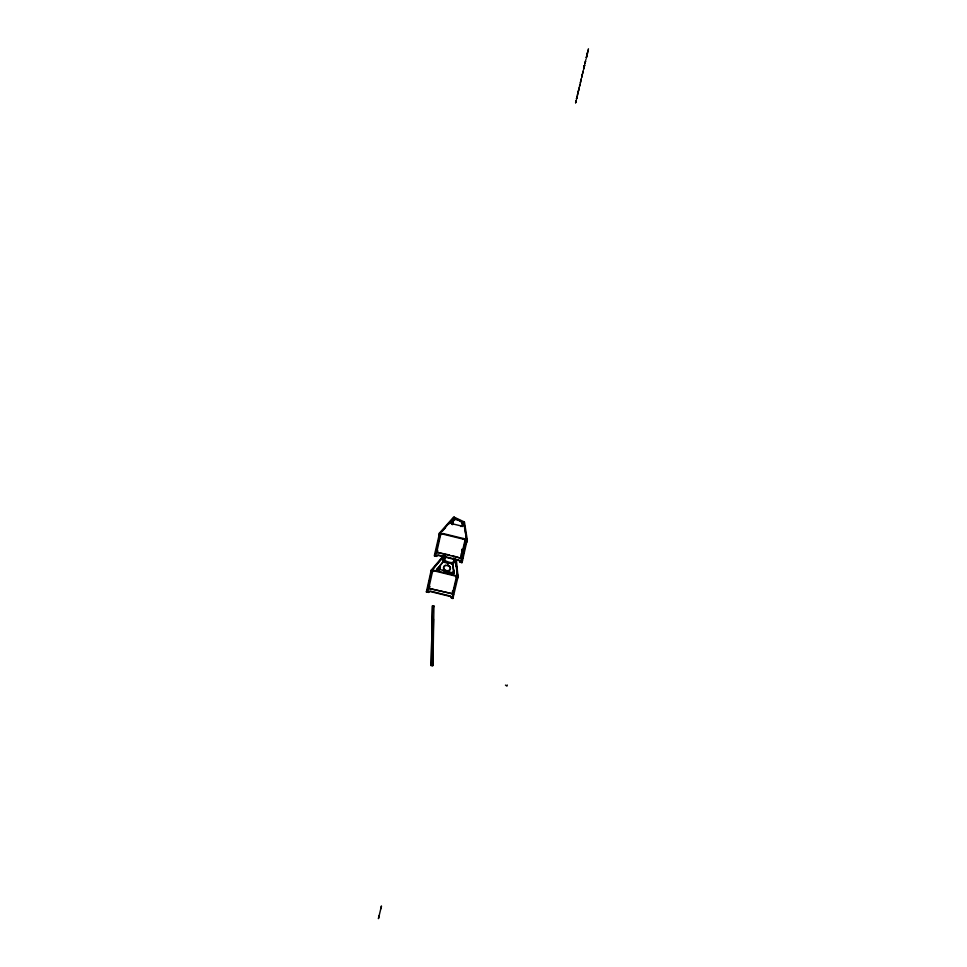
<?xml version="1.0" encoding="UTF-8"?>
<svg xmlns="http://www.w3.org/2000/svg" width="967" height="967" viewBox="0 0 967 967"><rect width="100%" height="100%" fill="white"/><g stroke="black" fill="none" stroke-linecap="round" stroke-linejoin="round"><path stroke-width="1.45" d="M461.501 553.209L461.392 562.456L462.057 562.576L466.783 541.701L465.876 542.1L461.38 562.492L459.712 562.045A1.729 1.293 12.7 0 0 458.032 560.328L439.006 555.65A1.729 1.293 11.8 0 0 436.661 556.376L434.304 555.82L439.139 534.956L439.804 535.754L434.932 556.049L437.265 551.71M461.404 553.692L461.38 562.492L459.808 561.609A1.729 1.293 12.7 0 0 458.14 559.881L439.091 555.203A1.729 1.293 11.8 0 0 436.758 555.928L435.077 555.517M461.851 549.292L461.948 555.747L465.647 540.118M462.057 562.576L462.057 558.237L462.746 558.358M462.081 549.534L462.141 554.937L463.072 554.381L465.973 541.979M462.697 553.003L462.697 550.114M452.701 596.554L453.354 596.651L452.943 598.428L452.29 598.331L452.907 594.596L456.593 578.834L457.584 578.677L458.007 576.864L456.351 559.675M453.04 597.993L451.384 597.594A1.704 1.293 12.6 0 0 449.752 595.877L431.077 591.284A1.704 1.293 11.6 0 0 428.78 592.034L427.124 591.623L428.683 592.457A1.704 1.293 11.6 0 1 430.98 591.707L449.655 596.301A1.692 1.293 12.6 0 1 451.287 598.005L452.943 598.416L453.076 592.106M453.185 574.422L453.209 571.485M431.161 665.574L432.467 605.838L433.941 606.019L432.95 664.825L432.684 665.743L431.161 665.574L432.467 605.838M432.684 665.743L433.482 619.013M453.511 572.778L453.813 572.754M451.891 563.628L453.064 564.438L453.849 573.141L437.289 568.862L443.212 561.791L451.988 563.664L451.541 564.148M453.837 558.358C457.101 565.792 446.029 561.779 443.2 559.409M465.514 540.021L465.26 542.1L465.937 542.185M452.435 593.931L452.532 590.994M452.943 598.428L453.136 592.626M453.354 596.494L457.584 578.677M464.643 528.756L464.643 527.873M445.062 556.448L444.191 560.292M455.542 559.337L457.838 577.456L454.889 575.945L435.513 571.183A1.716 0.774 12.9 0 0 433.301 571.424L431.778 570.433L443.297 556.738L431.753 570.494L431.355 572.319L430.726 572.077L431.137 570.264L443.623 555.457M456.001 566.191L456.182 564.136M577.069 96.736L576.55 98.888L576.948 97.196M581.36 78.678L580.551 82.038L581.372 78.617M584.08 67.231L584.564 65.212L584.032 67.424L584.261 66.433M585.192 62.565C586.183 58.322 584.83 64.112 585.228 62.347M430.013 586.51L426.991 592.13L426.374 591.901L430.811 571.981M586.788 55.832L586.631 56.521L587.452 53.028L586.353 57.682L586.534 56.908M426.991 592.13L431.355 572.319M582.4 74.29L581.663 77.384L582.255 74.87M583.56 69.419L583.995 67.545L583.621 69.153M587.211 54.067L587.416 53.149L587.259 53.874M582.92 72.078L583.21 70.905L582.509 73.818L583.149 71.171L582.968 71.884M586.606 56.63L586.691 56.183M587.851 51.348L588.129 50.175M576.247 100.145L575.619 102.84L576.211 100.399M576.537 98.912L576.755 98.018L576.574 98.803M577.879 93.303L578.955 88.746M586.268 57.996L586.486 57.113M577.686 94.137L577.287 95.769L577.77 93.799M578.157 92.107L577.903 93.195L578.314 91.502M585.954 59.35L585.845 59.809M588.081 50.381L587.863 51.299L588.129 50.175M444.469 560.981L445.545 556.098M582.339 74.483L582.182 75.136L582.364 74.399M584.539 65.285L584.346 66.119M579.68 85.773L579.487 86.51L580.055 84.177M584.346 66.094L584.527 65.357M584.999 63.338L584.854 64.015L585.059 63.097M438.837 535.21L439.26 533.313L453.704 516.982L464.45 522.011L467.327 540.166L466.88 542.052M439.465 535.452L439.888 533.554L454.369 517.164L454.224 517.756M428.768 588.371L452.483 593.774L428.768 588.371L432.6 571.038M452.423 555.711L460.8 558.189L436.746 552.278L440.747 534.147M578.87 89.145L579.306 87.344L579.1 88.178M582.146 75.281L581.953 76.127L582.134 75.39M580.502 82.292L580.309 83.077L580.454 82.449M439.381 566.722L438.813 569.865L440.432 567.278M439.042 570.711L440.287 565.163M439.151 570.325L440.082 566.166M443.515 560.292L444.179 557.548M452.314 521.467L452.242 524.537M444.022 559.905L444.941 555.868M452.411 523.969L453.052 520.065M452.749 524.199L453.692 520.004M578.085 92.445L577.928 93.122L578.121 92.3M578.617 90.221L578.834 89.339M587.743 51.783L587.489 52.883L587.67 52.133M578.326 91.381L578.592 90.354M579.716 85.616L580.031 84.238M575.848 101.849L575.643 102.732L575.836 101.934M581.759 76.973L581.796 76.792M588.335 49.317L588.456 48.785M441.629 533.929L439.792 534.11L441.629 533.929A1.753 0.749 13 0 1 443.877 533.724L463.133 538.462A1.753 0.749 13.4 0 1 464.958 539.659L467.327 540.166M433.301 571.424L433.446 570.832A1.716 0.774 12.9 0 1 435.646 570.603L455.022 575.353L457.971 576.876L457.343 576.767L455.687 559.361M585.603 60.848L585.506 61.223M441.496 534.533A1.753 0.749 13 0 1 443.732 534.328L443.877 533.724M437.833 569.454L437.205 569.563L437.362 568.548M437.277 569.684L437.338 568.983M452.919 574.132L453.886 569.974M451.275 523.365L454.575 519.206A1.68 0.689 13.2 0 1 457.053 519.315L461.489 521.455A1.68 0.701 13.3 0 1 462.214 522.144L462.625 526.157A1.68 0.701 13.3 0 1 462.081 526.556M443.333 559.639L443.309 560.34L445.449 556.919M443.055 559.736L445.594 556.339M443.116 560.098L443.273 559.095M437.157 569.454L442.983 561.875M442.753 562.516L443.212 561.791M443.079 562.371L443.345 561.754M451.492 522.712A1.692 0.701 13.1 0 0 452.858 523.909L452.713 524.513A1.692 0.701 13.1 0 1 452.036 524.271M451.287 523.606A1.692 0.701 13.1 0 1 451.359 523.316L454.575 519.206M576.985 97.099L577.021 96.893M462.589 526.072L462.069 522.736A1.68 0.701 13.3 0 0 461.344 522.047L457.053 519.315M452.375 594.173L456.762 575.45M460.8 558.189L465.357 538.728M456.92 578.592L457.343 576.767M466.215 541.967L466.65 540.082L463.761 521.697L466.65 540.082L464.813 540.263A1.753 0.749 13.4 0 0 462.988 539.066L443.732 534.328M451.686 563.568L444.445 562.407M460.751 526.483L460.884 525.891A1.692 0.701 13.3 0 0 462.734 525.48M451.734 564.196L452.87 564.16M452.483 562.262L453.958 562.77M452.242 564.402L452.048 563.688M462.069 522.736L462.19 521.999M444.022 571.727L453.946 573.576L452.459 563.87M454.164 562.395L453.765 558.177M452.737 564.74L452.774 564.075M452.882 564.933L452.955 564.257M452.955 565.115L453.088 564.535M453.668 562.891L453.958 562.262M454.164 562.504L454.309 561.815M453.704 573.733L453.982 573.08M453.946 573.576L454.2 572.682M462.988 539.066L463.133 538.462M456.001 576.562L456.025 575.861M464.813 540.263L464.958 539.659M456.17 577.045L456.303 576.235M463.072 554.381L462.722 554.877M380.708 908.92L381.469 905.97L378.423 918.65L379.185 915.701M507.24 685.011L506.938 686.111L505.451 685.107M433.675 606.95L433.941 606.019M436.746 552.278L449.582 555.022M438.522 569.358L440.481 565.888M426.374 591.901L427.825 589.35M436.395 553.511L437.906 550.888M442.052 559.615L444.893 556.243M448.628 524.15L452.435 519.835M442.681 530.847L445.569 527.571M449.413 523.207L453.269 518.844M431.427 664.655L432.95 664.825M461.815 560.642L462.492 560.727M465.828 542.269L466.505 542.354M452.991 594.221L453.644 594.318M456.593 578.834L457.258 578.919M443.333 569.756L443.333 569.853M452.858 523.909L460.884 525.891M431.778 570.433L433.446 570.832M439.26 533.313L439.888 533.554M439.139 535.682L439.78 535.923M435.609 551.746L436.238 551.976M434.715 553.958L435.343 554.2M431.137 570.264L431.753 570.494M431.04 572.488L431.669 572.718M427.644 587.936L428.26 588.166M426.761 590.112L427.378 590.353M455.566 518.397L460.921 520.995M447.781 565.332L449.86 566.783M456.823 570.143L457.633 575.994M454.442 519.799A1.68 0.689 13.2 0 1 456.92 519.908M447.648 565.212A3.469 2.744 15.5 0 1 450.332 568.947A3.469 2.744 15.5 0 1 445.847 570.385A3.469 2.744 15.5 0 1 443.938 566.396M444.421 565.84A3.469 2.744 15.5 0 1 445.884 565.151M447.576 563.652L448.35 563.846L447.6 563.58M444.107 569.587A3.469 2.744 15.5 0 0 450.018 569.768A3.469 2.744 15.5 0 0 446.645 565.477A3.469 2.744 15.5 0 0 444.107 569.587"/></g></svg>
